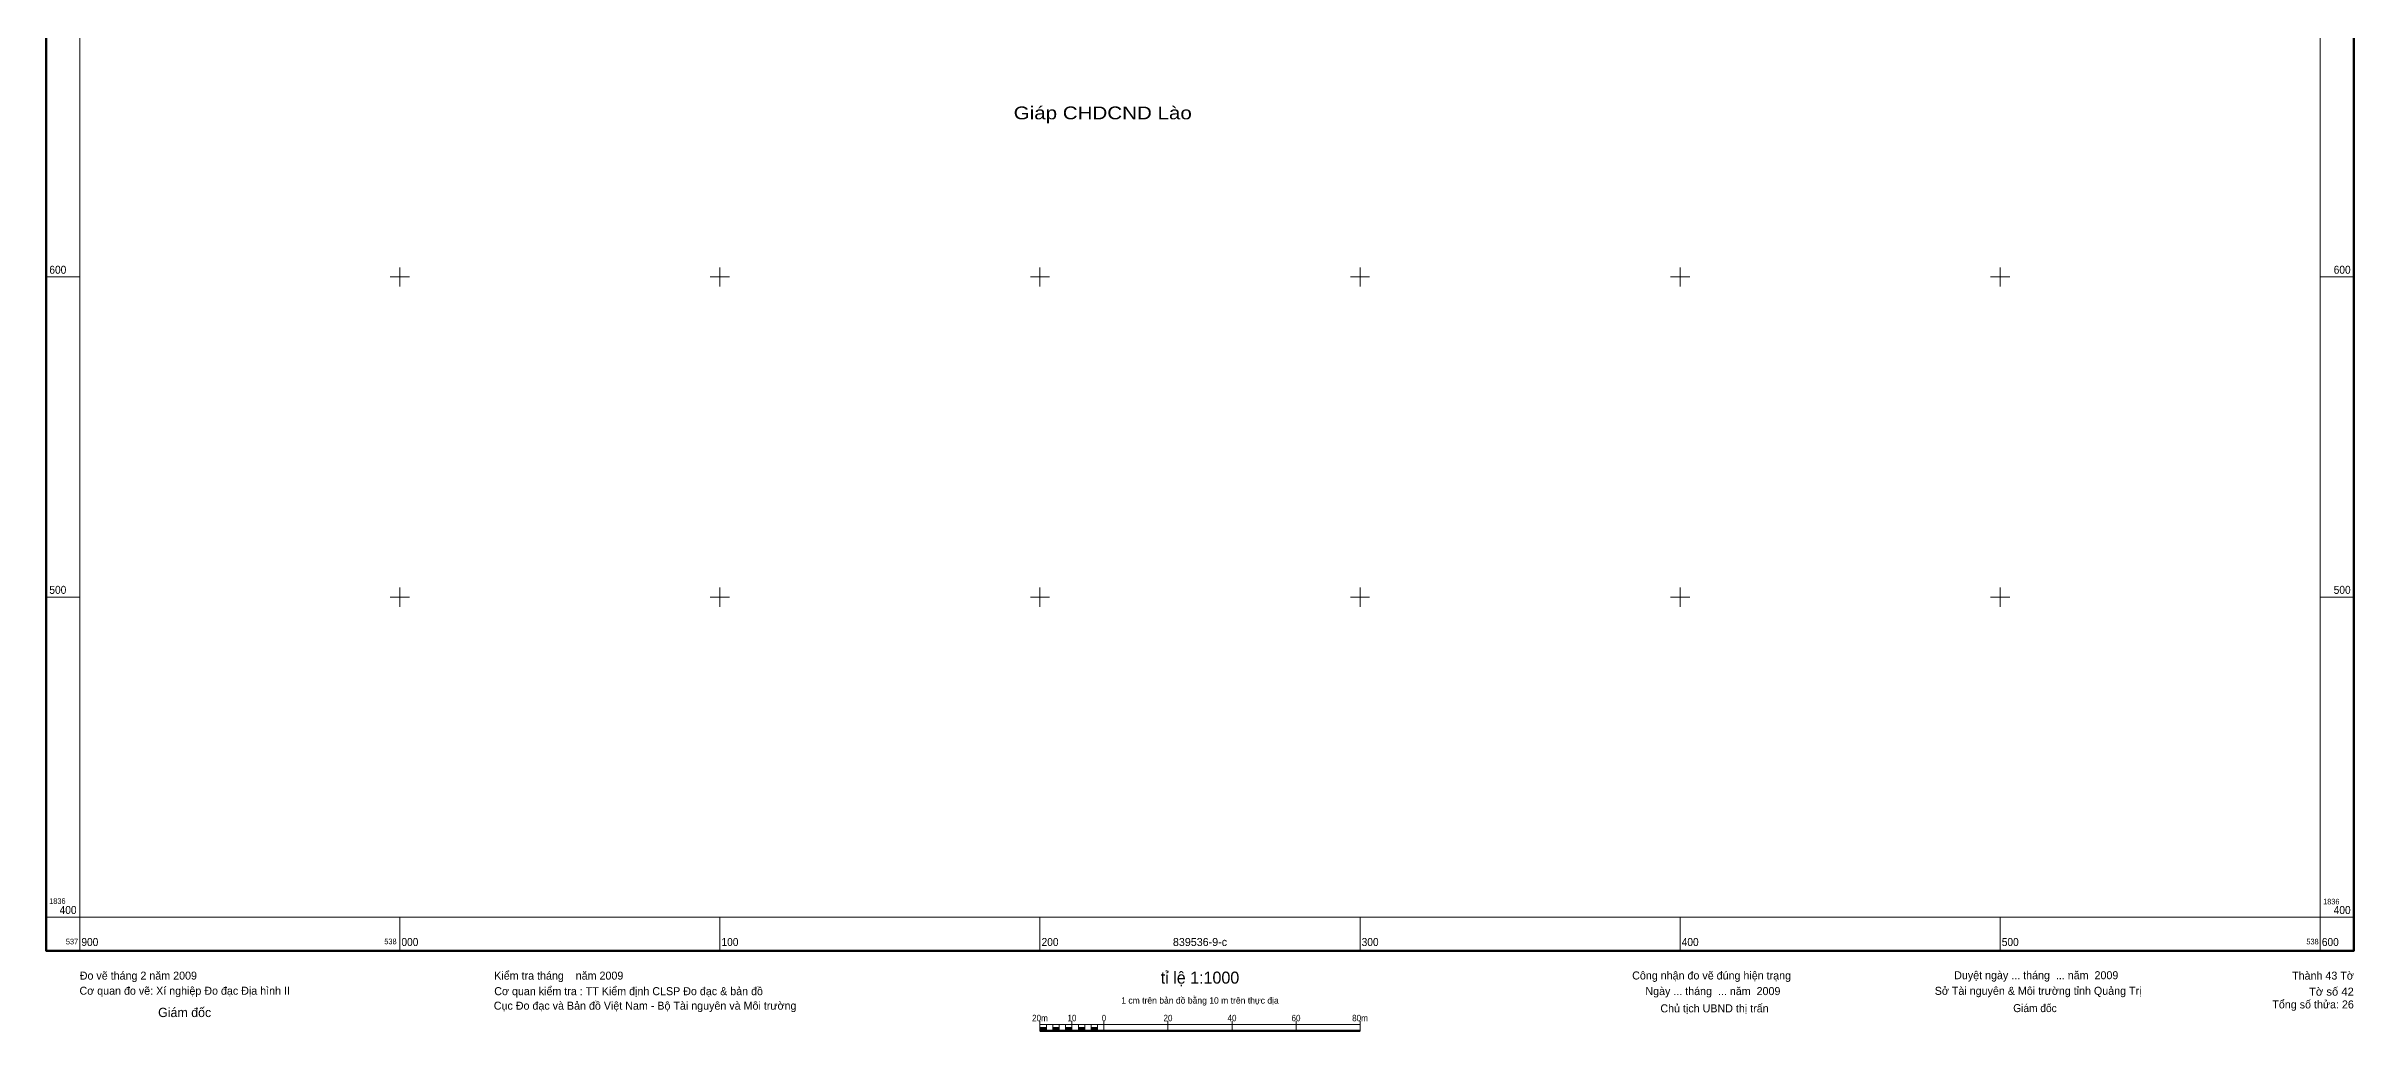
# Model space of a CAD drawing. Header units: metres. Extents: x 537890 to 538618, y 1836364 to 1837147.
# Drawn here: x 537890 to 538610, y 1836364 to 1836672 of the extents above; entities that cross this region are included whole.
import ezdxf
from ezdxf.enums import TextEntityAlignment as Align

# ---------------------------------------------------------------- set-up
doc = ezdxf.new("R2010")
doc.units = ezdxf.units.M
doc.header["$LTSCALE"] = 0.8
doc.layers.add('41', color=7, linetype='Continuous')
doc.layers.add('63', color=7, linetype='Continuous', lineweight=13)

msp = doc.modelspace()

# ---------------------------------------------------------------- hatches: boundary and pattern name
at = {"layer": '63'}
for points in [[(538200, 1836364.5), (538200, 1836365.5), (538202, 1836365.5), (538202, 1836364.5)], [(538204, 1836364.5), (538204, 1836365.5), (538206, 1836365.5), (538206, 1836364.5)], [(538208, 1836364.5), (538208, 1836365.5), (538210, 1836365.5), (538210, 1836364.5)], [(538212, 1836364.5), (538212, 1836365.5), (538214, 1836365.5), (538214, 1836364.5)], [(538216, 1836364.5), (538216, 1836365.5), (538218, 1836365.5), (538218, 1836364.5)]]:
    msp.add_hatch(color=256, dxfattribs=at).paths.add_polyline_path(points)

# ---------------------------------------------------------------- linework, layer by layer
for p, q in [((537900, 1836600), (537889.5, 1836600)), ((537997, 1836600), (538003, 1836600)), ((538000, 1836597), (538000, 1836603)), ((538097, 1836600), (538103, 1836600)), ((538100, 1836597), (538100, 1836603)), ((538197, 1836600), (538203, 1836600)), ((538200, 1836597), (538200, 1836603)), ((538297, 1836600), (538303, 1836600)), ((538300, 1836597), (538300, 1836603)), ((538397, 1836600), (538403, 1836600)), ((538400, 1836597), (538400, 1836603)), ((538497, 1836600), (538503, 1836600)), ((538500, 1836597), (538500, 1836603)), ((538600, 1836600), (538610.5, 1836600)), ((538000, 1836497), (538000, 1836503)), ((538100, 1836497), (538100, 1836503)), ((538200, 1836497), (538200, 1836503)), ((538300, 1836497), (538300, 1836503)), ((538400, 1836497), (538400, 1836503)), ((538500, 1836497), (538500, 1836503)), ((537900, 1836500), (537889.5, 1836500)), ((537997, 1836500), (538003, 1836500)), ((538097, 1836500), (538103, 1836500)), ((538197, 1836500), (538203, 1836500)), ((538297, 1836500), (538303, 1836500)), ((538397, 1836500), (538403, 1836500)), ((538497, 1836500), (538503, 1836500)), ((538600, 1836500), (538610.5, 1836500)), ((537900, 1836400), (537889.5, 1836400)), ((537900, 1836400), (537900, 1836389.5)), ((538000, 1836400), (538000, 1836389.5)), ((538100, 1836400), (538100, 1836389.5)), ((538200, 1836400), (538200, 1836389.5)), ((538300, 1836400), (538300, 1836389.5)), ((538400, 1836400), (538400, 1836389.5)), ((538500, 1836400), (538500, 1836389.5)), ((538600, 1836400), (538600, 1836389.5)), ((538600, 1836400), (538610.5, 1836400)), ((538200, 1836364.5), (538200, 1836367.5)), ((538200, 1836366.5), (538300, 1836366.5)), ((538202, 1836364.5), (538202, 1836366.5)), ((538204, 1836364.5), (538204, 1836366.5)), ((538206, 1836364.5), (538206, 1836366.5)), ((538208, 1836364.5), (538208, 1836366.5)), ((538210, 1836364.5), (538210, 1836367.5)), ((538210, 1836364.5), (538210, 1836366.5)), ((538212, 1836364.5), (538212, 1836366.5)), ((538214, 1836364.5), (538214, 1836366.5)), ((538216, 1836364.5), (538216, 1836366.5)), ((538218, 1836364.5), (538218, 1836366.5)), ((538220, 1836364.5), (538220, 1836367.5)), ((538240, 1836364.5), (538240, 1836367.5)), ((538260, 1836364.5), (538260, 1836367.5)), ((538280, 1836364.5), (538280, 1836367.5)), ((538300, 1836364.5), (538300, 1836367.5))]:
    msp.add_line(p, q, dxfattribs=at)
at = {"layer": '63', "lineweight": 53}
msp.add_line((538200, 1836364.5), (538300, 1836364.5), dxfattribs=at)
at = {"layer": '63', "lineweight": 158}
msp.add_lwpolyline([(537889.5, 1837110.5), (538610.5, 1837110.5), (538610.5, 1836389.5), (537889.5, 1836389.5)], close=True, dxfattribs=at)
at = {"layer": '63'}
for points in [[(537900, 1837100), (538600, 1837100), (538600, 1836400), (537900, 1836400)], [(538200, 1836364.5), (538200, 1836365.5), (538202, 1836365.5), (538202, 1836364.5)], [(538204, 1836364.5), (538204, 1836365.5), (538206, 1836365.5), (538206, 1836364.5)], [(538208, 1836364.5), (538208, 1836365.5), (538210, 1836365.5), (538210, 1836364.5)], [(538212, 1836364.5), (538212, 1836365.5), (538214, 1836365.5), (538214, 1836364.5)], [(538216, 1836364.5), (538216, 1836365.5), (538218, 1836365.5), (538218, 1836364.5)]]:
    msp.add_lwpolyline(points, close=True, dxfattribs=at)

# ---------------------------------------------------------------- texts
at = {"layer": '41', "width": 1.2}
msp.add_text('Giáp CHDCND Lào', height=4, dxfattribs=at).set_placement((538219.615, 1836649.24), align=Align.CENTER)
at = {"layer": '63', "width": 0.95}
for s, height, p in [('600', 2.5, (537890.5, 1836601)), ('500', 2.5, (537890.5, 1836501)), ('1836', 1.75, (537890.45, 1836404.15)), ('1836', 1.75, (538600.91, 1836403.99)), ('900', 2.5, (537900.5, 1836391)), ('000', 2.5, (538000.5, 1836391)), ('100', 2.5, (538100.5, 1836391)), ('200', 2.5, (538200.5, 1836391)), ('300', 2.5, (538300.5, 1836391)), ('400', 2.5, (538400.5, 1836391)), ('500', 2.5, (538500.5, 1836391)), ('600', 2.5, (538600.5, 1836391)), ('Giám đốc ', 2.5, (538504.08, 1836370.35))]:
    msp.add_text(s, height=height, dxfattribs=at).set_placement(p)
at = {"layer": '63'}
for s, height, width, p in [('600', 2.5, 0.95, (538609.5, 1836601)), ('500', 2.5, 0.95, (538609.5, 1836501)), ('400', 2.5, 0.95, (537899, 1836401)), ('400', 2.5, 0.95, (538609.5, 1836401)), ('537', 1.75, 0.95, (537899.5, 1836391.5)), ('538', 1.75, 0.95, (537998.99, 1836391.56)), ('538', 1.75, 0.95, (538599.5, 1836391.5)), ('Tờ số 42', 2.5, 1.05, (538610.5, 1836375.5))]:
    msp.add_text(s, height=height, dxfattribs=dict(at, width=width)).set_placement(p, align=Align.RIGHT)
for s, height, p in [('839536-9-c', 2.5, (538250, 1836391)), ('tỉ lệ 1:1000', 3.75, (538250, 1836379.25)), ('Công nhận đo vẽ đúng hiện trạng', 2.5, (538409.84, 1836380.54)), ('Duyệt ngày ... tháng  ... năm  2009', 2.5, (538511.27, 1836380.62)), ('1 cm trên bản đồ bằng 10 m trên thực địa', 2, (538249.995, 1836373))]:
    msp.add_text(s, height=height, dxfattribs=at).set_placement(p, align=Align.CENTER)
for s, height, p in [('Đo vẽ tháng 2 năm 2009', 2.5, (537900, 1836380.5)), ('Kiểm tra tháng    năm 2009', 2.5, (538029.5, 1836380.5)), ('Cơ quan đo vẽ: Xí nghiệp Đo đạc Địa hình II', 2.5, (537899.92, 1836375.78)), ('Cục Đo đạc và Bản đồ Việt Nam - Bộ Tài nguyên và Môi trường', 2.5, (538029.36, 1836371.11)), ('Cơ quan kiểm tra : TT Kiểm định CLSP Đo đạc & bản đồ', 2.5, (538029.5, 1836375.64)), ('Ngày ... tháng  ... năm  2009', 2.5, (538389.15, 1836375.67)), ('Chủ tịch UBND thị trấn', 2.5, (538393.84, 1836370.27)), ('Sở Tài nguyên & Môi trường tỉnh Quảng Trị', 2.5, (538479.56, 1836375.75)), (' Giám đốc', 2.9, (537923.4, 1836368.8))]:
    msp.add_text(s, height=height, dxfattribs=at).set_placement(p)
for s, p in [('Thành 43 Tờ', (538610.5, 1836380.5)), ('Tổng số thửa: 26', (538610.5, 1836371.5))]:
    msp.add_text(s, height=2.5, dxfattribs=at).set_placement(p, align=Align.RIGHT)
for s, width, p in [('20m', 0.95, (538200, 1836367.5)), ('10', 0.95, (538209.995, 1836367.5)), ('0', 0.9, (538220, 1836367.5)), ('20', 0.95, (538239.995, 1836367.5)), ('40', 0.95, (538259.995, 1836367.5)), ('60', 0.95, (538279.995, 1836367.5)), ('80m', 0.95, (538300, 1836367.5))]:
    msp.add_text(s, height=2, dxfattribs=dict(at, width=width)).set_placement(p, align=Align.CENTER)

doc.saveas('drawing.dxf')
